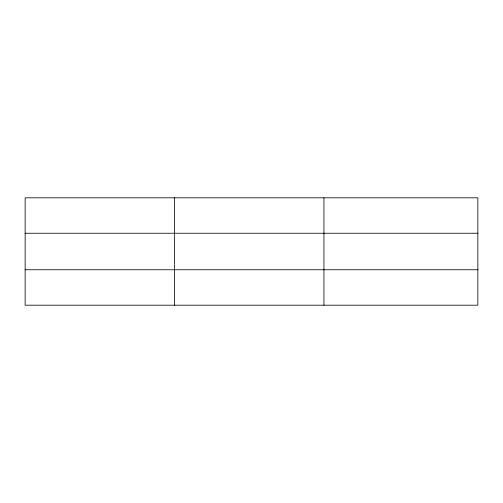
<?xml version="1.0" encoding="UTF-8"?>
<svg xmlns="http://www.w3.org/2000/svg" width="503" height="503" viewBox="0 0 503 503"><rect width="100%" height="100%" fill="white"/><g stroke="black" fill="none" stroke-linecap="round" stroke-linejoin="round"><path stroke-width="0.75" d="M174.541 197.805L174.541 305.195M323.932 197.805L323.932 305.195M477.85 269.753L477.85 305.195L25.15 305.195L25.15 197.805L477.85 197.805L477.85 269.753L25.15 269.753M25.15 233.247L477.85 233.247"/></g></svg>
